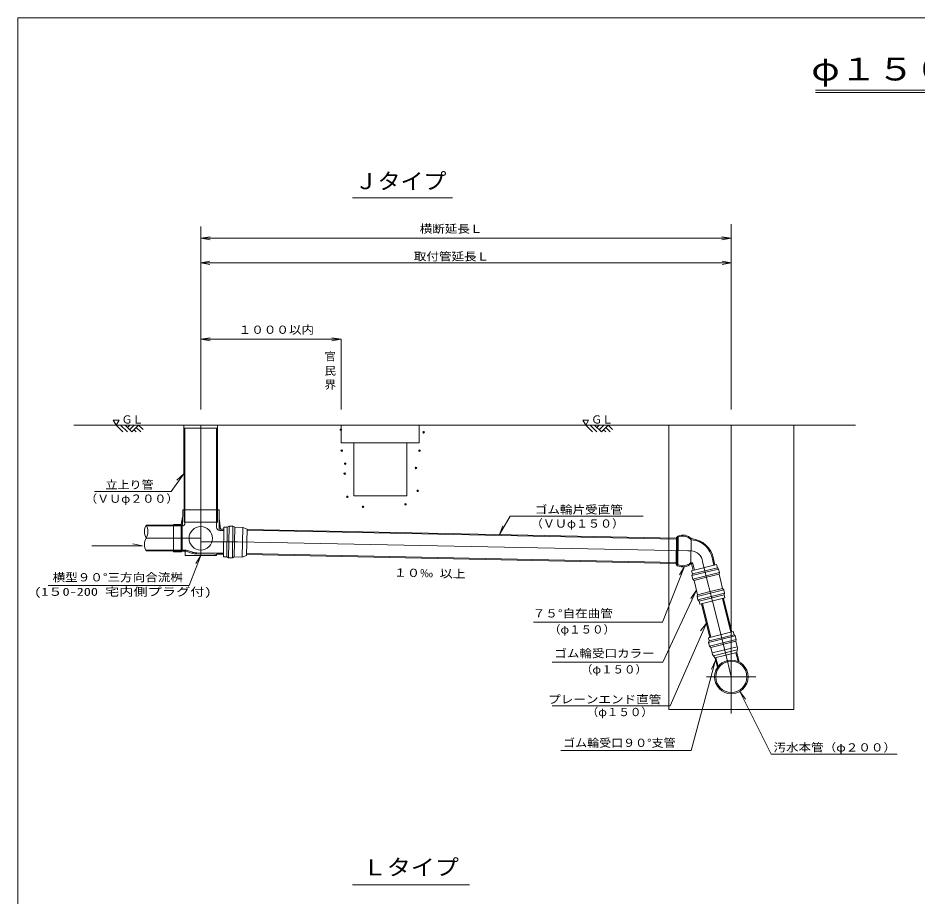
# Model space of a CAD drawing. Units: millimetres on the paper. Extents: x -398 to 406, y -282 to 282.
# Drawn here: x -398 to -109.9, y 0.8 to 282 of the extents above; entities that cross this region are included whole.
import ezdxf
from ezdxf.enums import TextEntityAlignment as Align

# ---------------------------------------------------------------- set-up
doc = ezdxf.new("R2010")
doc.units = ezdxf.units.MM
doc.header["$PDMODE"] = 32
doc.header["$PDSIZE"] = 0.5
for name, color, linetype, lineweight in [('0-1__0-1_', 7, 'Continuous', 18), ('0-2__0-2_', 7, 'Continuous', 18), ('0-3__0-3_', 7, 'Continuous', 18), ('0-4__F-F_作業___1', 7, 'Continuous', 18), ('0-8__0-5__1-1_陣へようこそ', 7, 'Continuous', 18), ('0-C__0-2__0-2_', 7, 'Continuous', 18)]:
    doc.layers.add(name, color=color, linetype=linetype, lineweight=lineweight)
doc.styles.add('ＭＳ ゴシック', font='')
doc.styles.get('ＭＳ ゴシック').set_extended_font_data('MS Gothic')

msp = doc.modelspace()

# ---------------------------------------------------------------- linework, layer by layer
at = {"layer": '0-1__0-1_'}
for p, q in [((-356.94, 119.6), (-348.19, 119.6)), ((-356.709, 119.325), (-345.69, 119.325)), ((-187.109, 106.965), (-186.956, 115.734)), ((-186.962, 115.384), (-186.712, 115.38)), ((-186.956, 115.734), (-186.456, 115.725)), ((-186.865, 106.611), (-186.7, 116.08)), ((-186.45, 116.075), (-186.7, 116.08)), ((-186.45, 116.075), (-186.615, 106.607)), ((-182.453, 107.269), (-182.313, 115.268)), ((-182.165, 115.265), (-182.313, 115.268)), ((-358.149, 112.955), (-374.315, 112.955)), ((-358.149, 112.955), (-361.149, 113.593)), ((-182.172, 114.915), (-182.32, 114.918)), ((-357.17, 111.625), (-345.69, 111.625)), ((-356.94, 111.35), (-348.19, 111.35)), ((-187.109, 106.965), (-186.609, 106.957)), ((-187.103, 107.315), (-186.853, 107.311)), ((-186.615, 106.607), (-186.865, 106.611)), ((-182.305, 107.267), (-182.453, 107.269)), ((-182.299, 107.617), (-182.447, 107.619)), ((-181.619, 105.074), (-182.162, 107.153)), ((-182.152, 104.941), (-174.147, 106.937)), ((-181.279, 105.159), (-181.823, 107.238)), ((-177.675, 104.037), (-178.645, 107.926)), ((-175.021, 106.719), (-175.516, 108.707)), ((-174.681, 106.804), (-175.176, 108.791)), ((-173.905, 105.967), (-174.147, 106.937)), ((-181.91, 103.971), (-182.152, 104.941)), ((-182.056, 103.419), (-173.518, 105.548)), ((-182.056, 103.419), (-181.91, 103.971)), ((-181.91, 103.971), (-173.905, 105.967)), ((-181.778, 102.304), (-173.239, 104.432)), ((-175.489, 95.266), (-177.675, 104.037)), ((-173.518, 105.548), (-173.905, 105.967)), ((-173.239, 104.432), (-173.518, 105.548)), ((-173.385, 103.881), (-173.239, 104.432)), ((-172.817, 101.601), (-173.385, 103.881)), ((-181.778, 102.304), (-182.056, 103.419)), ((-181.39, 101.885), (-181.778, 102.304)), ((-180.822, 99.605), (-181.39, 101.885)), ((-172.817, 101.601), (-172.248, 99.32)), ((-180.822, 99.605), (-180.253, 97.325)), ((-180.399, 96.773), (-171.86, 98.902)), ((-172.248, 99.32), (-171.86, 98.902)), ((-171.86, 98.902), (-171.582, 97.786)), ((-180.253, 97.325), (-180.399, 96.773)), ((-180.399, 96.773), (-180.121, 95.657)), ((-180.121, 95.657), (-171.582, 97.786)), ((-180.121, 95.657), (-179.733, 95.238)), ((-179.733, 95.238), (-171.728, 97.234)), ((-179.733, 95.238), (-179.491, 94.268)), ((-179.491, 94.268), (-171.486, 96.264)), ((-171.582, 97.786), (-171.728, 97.234)), ((-171.728, 97.234), (-171.486, 96.264))]:
    msp.add_line(p, q, dxfattribs=at)
for points in [[(-344.84, 136.002), (-348.969, 130.384), (-373.488, 130.384)], [(-181.39, 101.885), (-177.388, 102.883), (-173.385, 103.881)], [(-180.253, 97.325), (-176.251, 98.322), (-172.248, 99.32)]]:
    msp.add_lwpolyline(points, dxfattribs=at)
for centre, radius, start, end in [((-353.342, 117.537), 4.147, 150.17372, 209.82628), ((-360.537, 117.537), 4.147, 330.17371, 29.82629), ((-353.342, 113.412), 4.147, 150.17371, 209.82629), ((-184.95, 112.442), 3.613, 43.27401, 114.63915), ((-184.944, 112.792), 3.613, 43.27401, 114.63915), ((-182.941, 107.419), 7.885, 10.02287, 84.35794), ((-182.722, 107.654), 7.282, 8.30998, 85.66768), ((-182.49, 107.505), 3.868, 6.26128, 88.38751), ((-184.995, 109.836), 3.613, 243.36085, 314.72599), ((-184.989, 110.186), 3.613, 243.36085, 314.72599), ((-182.308, 107.117), 0.15, 14, 89), ((-182.308, 107.117), 0.5, 14, 89)]:
    msp.add_arc(centre, radius, start, end, dxfattribs=at)
at = {"layer": '0-2__0-2_'}
for p, q in [((-142.427, 258.94), (141.702, 258.94)), ((-142.427, 258.14), (141.702, 258.14)), ((-290.815, 224.424), (-258.815, 224.424)), ((-339.44, 156.625), (-339.44, 215.239)), ((-169.44, 156.625), (-169.44, 216.027)), ((-336.44, 211.966), (-339.44, 211.466)), ((-339.44, 211.466), (-169.44, 211.466)), ((-336.44, 210.966), (-339.44, 211.466)), ((-172.44, 211.966), (-169.44, 211.466)), ((-172.44, 210.966), (-169.44, 211.466)), ((-336.44, 179.625), (-339.44, 179.125)), ((-339.44, 179.125), (-294.44, 179.125)), ((-336.44, 178.625), (-339.44, 179.125)), ((-297.44, 179.625), (-294.44, 179.125)), ((-297.44, 178.625), (-294.44, 179.125)), ((-294.44, 156.625), (-294.44, 179.125)), ((-367.468, 153.248), (-365.593, 153.248)), ((-217.044, 153.248), (-215.169, 153.248)), ((-129.661, 151.625), (-380.058, 151.625)), ((-366.53, 151.625), (-364.354, 149.448)), ((-365.108, 151.625), (-362.932, 149.448)), ((-363.686, 151.625), (-361.509, 149.448)), ((-363.6, 151.625), (-363.643, 151.581)), ((-362.177, 151.625), (-362.932, 150.87)), ((-360.755, 151.625), (-362.22, 150.159)), ((-359.333, 151.625), (-361.509, 149.448)), ((-360.798, 150.159), (-360.087, 149.448)), ((-360.087, 150.87), (-358.665, 149.448)), ((-359.333, 151.625), (-357.911, 150.202)), ((-344.84, 151.625), (-344.799, 120.524)), ((-344.84, 150.625), (-334.04, 150.625)), ((-344.49, 120.325), (-344.49, 150.625)), ((-339.44, 151.625), (-339.44, 109.925)), ((-334.349, 118.924), (-334.39, 150.625)), ((-334.04, 151.625), (-334.04, 120.524)), ((-294.44, 145.964), (-294.44, 151.625)), ((-269.44, 151.625), (-269.44, 145.964)), ((-216.106, 151.625), (-213.93, 149.448)), ((-214.684, 151.625), (-212.508, 149.448)), ((-213.262, 151.625), (-211.085, 149.448)), ((-213.176, 151.625), (-213.219, 151.581)), ((-211.753, 151.625), (-212.508, 150.87)), ((-210.331, 151.625), (-211.796, 150.159)), ((-208.909, 151.625), (-211.085, 149.448)), ((-210.374, 150.159), (-209.663, 149.448)), ((-209.663, 150.87), (-208.241, 149.448)), ((-208.909, 151.625), (-207.487, 150.202)), ((-169.44, 151.625), (-169.44, 59.283)), ((-149.44, 151.625), (-149.44, 60.605)), ((-294.44, 145.964), (-269.44, 145.964)), ((-290.44, 145.964), (-293.27, 145.964)), ((-290.44, 130.464), (-290.44, 145.964)), ((-290.44, 128.981), (-290.44, 145.964)), ((-273.457, 145.964), (-290.44, 145.964)), ((-273.457, 145.964), (-273.457, 128.981)), ((-270.626, 145.964), (-273.457, 145.964)), ((-273.457, 128.981), (-290.44, 128.981)), ((-345.224, 124.524), (-345.265, 119.8)), ((-333.574, 124.524), (-345.224, 124.524)), ((-333.574, 118.499), (-333.574, 124.524)), ((-345.265, 122.183), (-345.69, 119.85)), ((-333.574, 121.858), (-333.074, 118.299)), ((-345.69, 119.85), (-348.19, 119.85)), ((-348.19, 119.85), (-348.19, 111.025)), ((-345.465, 119.6), (-348.19, 119.6)), ((-345.69, 119.85), (-345.44, 119.6)), ((-345.69, 119.325), (-345.69, 111.275)), ((-345.49, 119.325), (-345.69, 119.325)), ((-345.44, 119.326), (-345.44, 111.275)), ((-333.999, 120.524), (-344.799, 120.524)), ((-332.046, 118.299), (-333.374, 118.299)), ((-186.962, 115.384), (-324.621, 118.238)), ((-242.663, 119.405), (-243.741, 116.561)), ((-339.44, 115.475), (-356.94, 115.475)), ((-332.053, 117.924), (-333.349, 117.924)), ((-186.967, 115.112), (-324.625, 117.963)), ((-327.67, 114.274), (-339.42, 114.274)), ((-183.408, 111.389), (-327.67, 114.274)), ((-348.19, 111.275), (-344.149, 111.275)), ((-345.69, 111.025), (-348.19, 111.025)), ((-344.09, 111.625), (-345.69, 111.625)), ((-345.69, 111.025), (-345.44, 111.275)), ((-344.44, 109.925), (-344.44, 111.275)), ((-334.44, 109.925), (-344.44, 109.925)), ((-342.431, 110.67), (-344.149, 111.275)), ((-342.315, 111.001), (-344.09, 111.625)), ((-339.44, 109.925), (-343.193, 100.24)), ((-340.99, 107.308), (-339.44, 109.925)), ((-334.79, 110.28), (-340.736, 110.368)), ((-334.44, 110.625), (-340.73, 110.718)), ((-334.79, 110.28), (-334.79, 109.925)), ((-332.178, 110.625), (-334.44, 110.625)), ((-334.44, 110.25), (-334.44, 109.925)), ((-332.185, 110.25), (-334.44, 110.25)), ((-187.103, 107.335), (-324.762, 110.19)), ((-187.098, 107.613), (-324.757, 110.465)), ((-183.408, 111.389), (-182.381, 111.371)), ((-184.463, 106.314), (-191.511, 88.506)), ((-186.03, 103.707), (-184.463, 106.314)), ((-343.193, 100.24), (-388.377, 100.24)), ((-180.605, 98.737), (-191.376, 75.681)), ((-182.445, 96.062), (-180.605, 98.737)), ((-171.351, 78.67), (-175.489, 95.266)), ((-169.576, 85.296), (-172.262, 96.07)), ((-169.309, 85.363), (-171.996, 96.137)), ((-176.295, 83.621), (-178.982, 94.395)), ((-176.029, 83.687), (-178.715, 94.462)), ((-232.8, 88.506), (-191.511, 88.506)), ((-177.435, 88.19), (-189.036, 61.691)), ((-177.435, 88.19), (-179.352, 85.796)), ((-168.8, 85.49), (-176.805, 83.494)), ((-168.17, 84.101), (-176.709, 81.972)), ((-168.558, 84.519), (-176.563, 82.524)), ((-168.558, 84.519), (-168.8, 85.49)), ((-168.17, 84.101), (-168.558, 84.519)), ((-167.892, 82.985), (-168.17, 84.101)), ((-176.563, 82.524), (-176.805, 83.494)), ((-176.709, 81.972), (-176.563, 82.524)), ((-176.431, 80.856), (-176.709, 81.972)), ((-167.892, 82.985), (-176.431, 80.856)), ((-176.043, 80.437), (-176.431, 80.856)), ((-168.038, 82.433), (-176.043, 80.437)), ((-175.602, 78.668), (-167.597, 80.664)), ((-168.038, 82.433), (-167.892, 82.985)), ((-167.469, 80.153), (-168.038, 82.433)), ((-175.474, 78.157), (-176.043, 80.437)), ((-174.687, 77.065), (-175.474, 78.157)), ((-175.159, 77.72), (-167.542, 79.62)), ((-167.676, 78.813), (-174.687, 77.065)), ((-169.44, 71.005), (-171.351, 78.67)), ((-167.243, 75.938), (-167.943, 78.747)), ((-166.92, 75.781), (-167.676, 78.813)), ((-167.652, 78.819), (-167.469, 80.153)), ((-191.376, 75.681), (-226.845, 75.712)), ((-174.474, 76.316), (-182.274, 47.46)), ((-175.775, 73.479), (-174.496, 76.238)), ((-173.906, 74.039), (-174.662, 77.071)), ((-173.695, 74.329), (-174.396, 77.138)), ((-177.34, 71.005), (-161.54, 71.005)), ((-189.036, 61.691), (-226.865, 61.691)), ((-182.274, 47.46), (-224.033, 47.46)), ((-290.815, 4.455), (-253.348, 4.455))]:
    msp.add_line(p, q, dxfattribs=at)
at = {"layer": '0-2__0-2_', "color": 1}
for p, q in [((-339.44, 203.56), (-336.485, 204.081)), ((-339.44, 203.56), (-336.485, 203.039)), ((-169.44, 203.56), (-172.394, 204.081))]:
    msp.add_line(p, q, dxfattribs=at)
msp.add_lwpolyline([(-339.44, 203.56), (-169.44, 203.56), (-172.394, 203.039)], dxfattribs=at)
at = {"layer": '0-2__0-2_'}
for points in [[(-367.468, 153.248), (-366.53, 151.625), (-365.593, 153.248)], [(-217.044, 153.248), (-216.106, 151.625), (-215.169, 153.248)], [(-189.44, 151.625), (-189.44, 60.605), (-149.44, 60.605)], [(-243.741, 116.561), (-240.329, 122.419), (-197.67, 122.419)]]:
    msp.add_lwpolyline(points, dxfattribs=at)
for centre, radius in [((-339.44, 115.375), 3.75), ((-169.44, 71.005), 5.4), ((-169.44, 71.005), 5)]:
    msp.add_circle(centre, radius, dxfattribs=at)
for centre, radius, start, end in [((-345.49, 120.325), 1, 270, 0), ((-345.465, 119.8), 0.2, 270, 0), ((-333.349, 118.924), 1, 180, 270), ((-333.374, 118.499), 0.2, 180, 270), ((-340.656, 115.717), 5.35, 250.62173, 269.15093), ((-340.656, 115.717), 5, 250.62173, 269.15093)]:
    msp.add_arc(centre, radius, start, end, dxfattribs=at)
for p in [(-294.565, 150.178), (-268.034, 149.338), (-294.285, 143.457), (-269.36, 143.457), (-293.165, 139.256), (-293.305, 136.093), (-270.481, 137.913), (-269.921, 130.574), (-292.465, 128.672), (-287.424, 125.451), (-273.841, 126.291)]:
    msp.add_point(p, dxfattribs=at)
at = {"layer": '0-3__0-3_'}
for p, q in [((-332.034, 118.985), (-332.198, 109.48)), ((-330.934, 118.966), (-331.101, 109.461)), ((-330.379, 119.258), (-330.556, 109.151)), ((-329.115, 119.236), (-330.379, 119.258)), ((-329.114, 119.235), (-329.292, 109.127)), ((-328.57, 118.924), (-329.115, 119.236)), ((-328.569, 118.924), (-328.736, 109.418)), ((-325.985, 118.878), (-326.152, 109.374)), ((-324.619, 118.304), (-324.767, 109.899)), ((-331.098, 109.461), (-332.198, 109.48)), ((-330.554, 109.149), (-331.098, 109.461)), ((-329.289, 109.127), (-330.554, 109.149))]:
    msp.add_line(p, q, dxfattribs=at)
for points in [[(-330.379, 119.258), (-330.935, 118.965), (-332.034, 118.985)], [(-324.62, 118.304), (-325.985, 118.878), (-328.57, 118.924)], [(-324.764, 109.9), (-326.149, 109.374), (-328.734, 109.42), (-329.289, 109.127)]]:
    msp.add_lwpolyline(points, dxfattribs=at)
at = {"layer": '0-4__F-F_作業___1'}
for p, q in [((-398, 282), (405.5, 282)), ((-398, -282), (-398, 282))]:
    msp.add_line(p, q, dxfattribs=at)
at = {"layer": '0-8__0-5__1-1_陣へようこそ'}
msp.add_line((-344.84, 136.002), (-347.13, 133.962), dxfattribs=at)
at = {"layer": '0-C__0-2__0-2_'}
for p, q in [((-166.717, 66.341), (-156.697, 46.301)), ((-166.717, 66.341), (-164.928, 63.882)), ((-156.697, 46.301), (-116.322, 46.301))]:
    msp.add_line(p, q, dxfattribs=at)

# ---------------------------------------------------------------- texts
at = {"layer": '0-1__0-1_', "style": 'ＭＳ ゴシック', "width": 1.1}
msp.add_text('立上り管', height=2.566, dxfattribs=at).set_placement((-369.958, 130.465), align=Align.BOTTOM_LEFT)
at = {"layer": '0-2__0-2_', "style": 'ＭＳ ゴシック'}
for s, height, width, p in [('φ１５０mm汚水取付管工標準図（３／３）', 7.331, 1.2, (-143.815, 259.784)), ('Ｊタイプ', 5.132, 1.05, (-290.131, 225.645)), ('横断延長Ｌ', 2.566, 1.15, (-269.289, 212.419)), ('１０００以内', 2.566, 1.15, (-327.289, 180.087)), ('官', 2.566, 1.05, (-299.758, 171.592)), ('民', 2.566, 1.05, (-299.758, 166.954)), ('界', 2.566, 1.05, (-299.758, 162.521)), ('（ＶＵφ２００）', 2.566, 1.1, (-376.477, 125.987)), ('横型９０°三方向合流桝', 2.566, 1.15, (-386.899, 100.812)), ('(1５0-200 宅内側プラグ付)', 2.566, 1.3, (-392.809, 96.192)), ('７５°自在曲管', 2.566, 1.15, (-233.063, 89.251)), ('（φ１５０）', 2.566, 1.05, (-227.854, 84.11)), ('ゴム輪受口カラー', 2.566, 1.15, (-226.174, 76.456)), ('（φ１５０）', 2.566, 1.05, (-217.628, 71.315)), ('プレーンエンド直管', 2.566, 1.15, (-228.117, 61.724)), ('（φ１５０）', 2.566, 1.05, (-215.753, 57.658)), ('ゴム輪受口９０°支管', 2.566, 1.1, (-223.367, 47.8)), ('Ｌタイプ', 5.132, 1.1, (-287.527, 5.927))]:
    msp.add_text(s, height=height, dxfattribs=dict(at, width=width)).set_placement(p, align=Align.BOTTOM_LEFT)
at = {"layer": '0-2__0-2_', "color": 1, "style": 'ＭＳ ゴシック', "width": 1.15}
msp.add_text('取付管延長Ｌ', height=2.566, dxfattribs=at).set_placement((-271.162, 203.56), align=Align.BOTTOM_LEFT)
at = {"layer": '0-2__0-2_', "style": 'ＭＳ ゴシック'}
for p in [(-364.822, 151.354), (-214.343, 151.354)]:
    msp.add_text('ＧＬ', height=2.566, dxfattribs=at).set_placement(p, align=Align.BOTTOM_LEFT)
at = {"layer": '0-2__0-2_', "style": 'ＭＳ ゴシック', "width": 1.2}
msp.add_text('１０‰ 以上', height=2.566, rotation=358.854, dxfattribs=at).set_placement((-277.619, 102.358), align=Align.BOTTOM_LEFT)
at = {"layer": '0-3__0-3_', "style": 'ＭＳ ゴシック'}
for s, width, p in [('ゴム輪片受直管', 1.15, (-232.398, 122.5)), ('（ＶＵφ１５０）', 1.1, (-233.672, 118.022))]:
    msp.add_text(s, height=2.566, dxfattribs=dict(at, width=width)).set_placement(p, align=Align.BOTTOM_LEFT)
at = {"layer": '0-C__0-2__0-2_', "style": 'ＭＳ ゴシック', "width": 1.15}
msp.add_text('汚水本管（φ２００）', height=2.566, dxfattribs=at).set_placement((-155.947, 46.334), align=Align.BOTTOM_LEFT)

doc.saveas('drawing.dxf')
